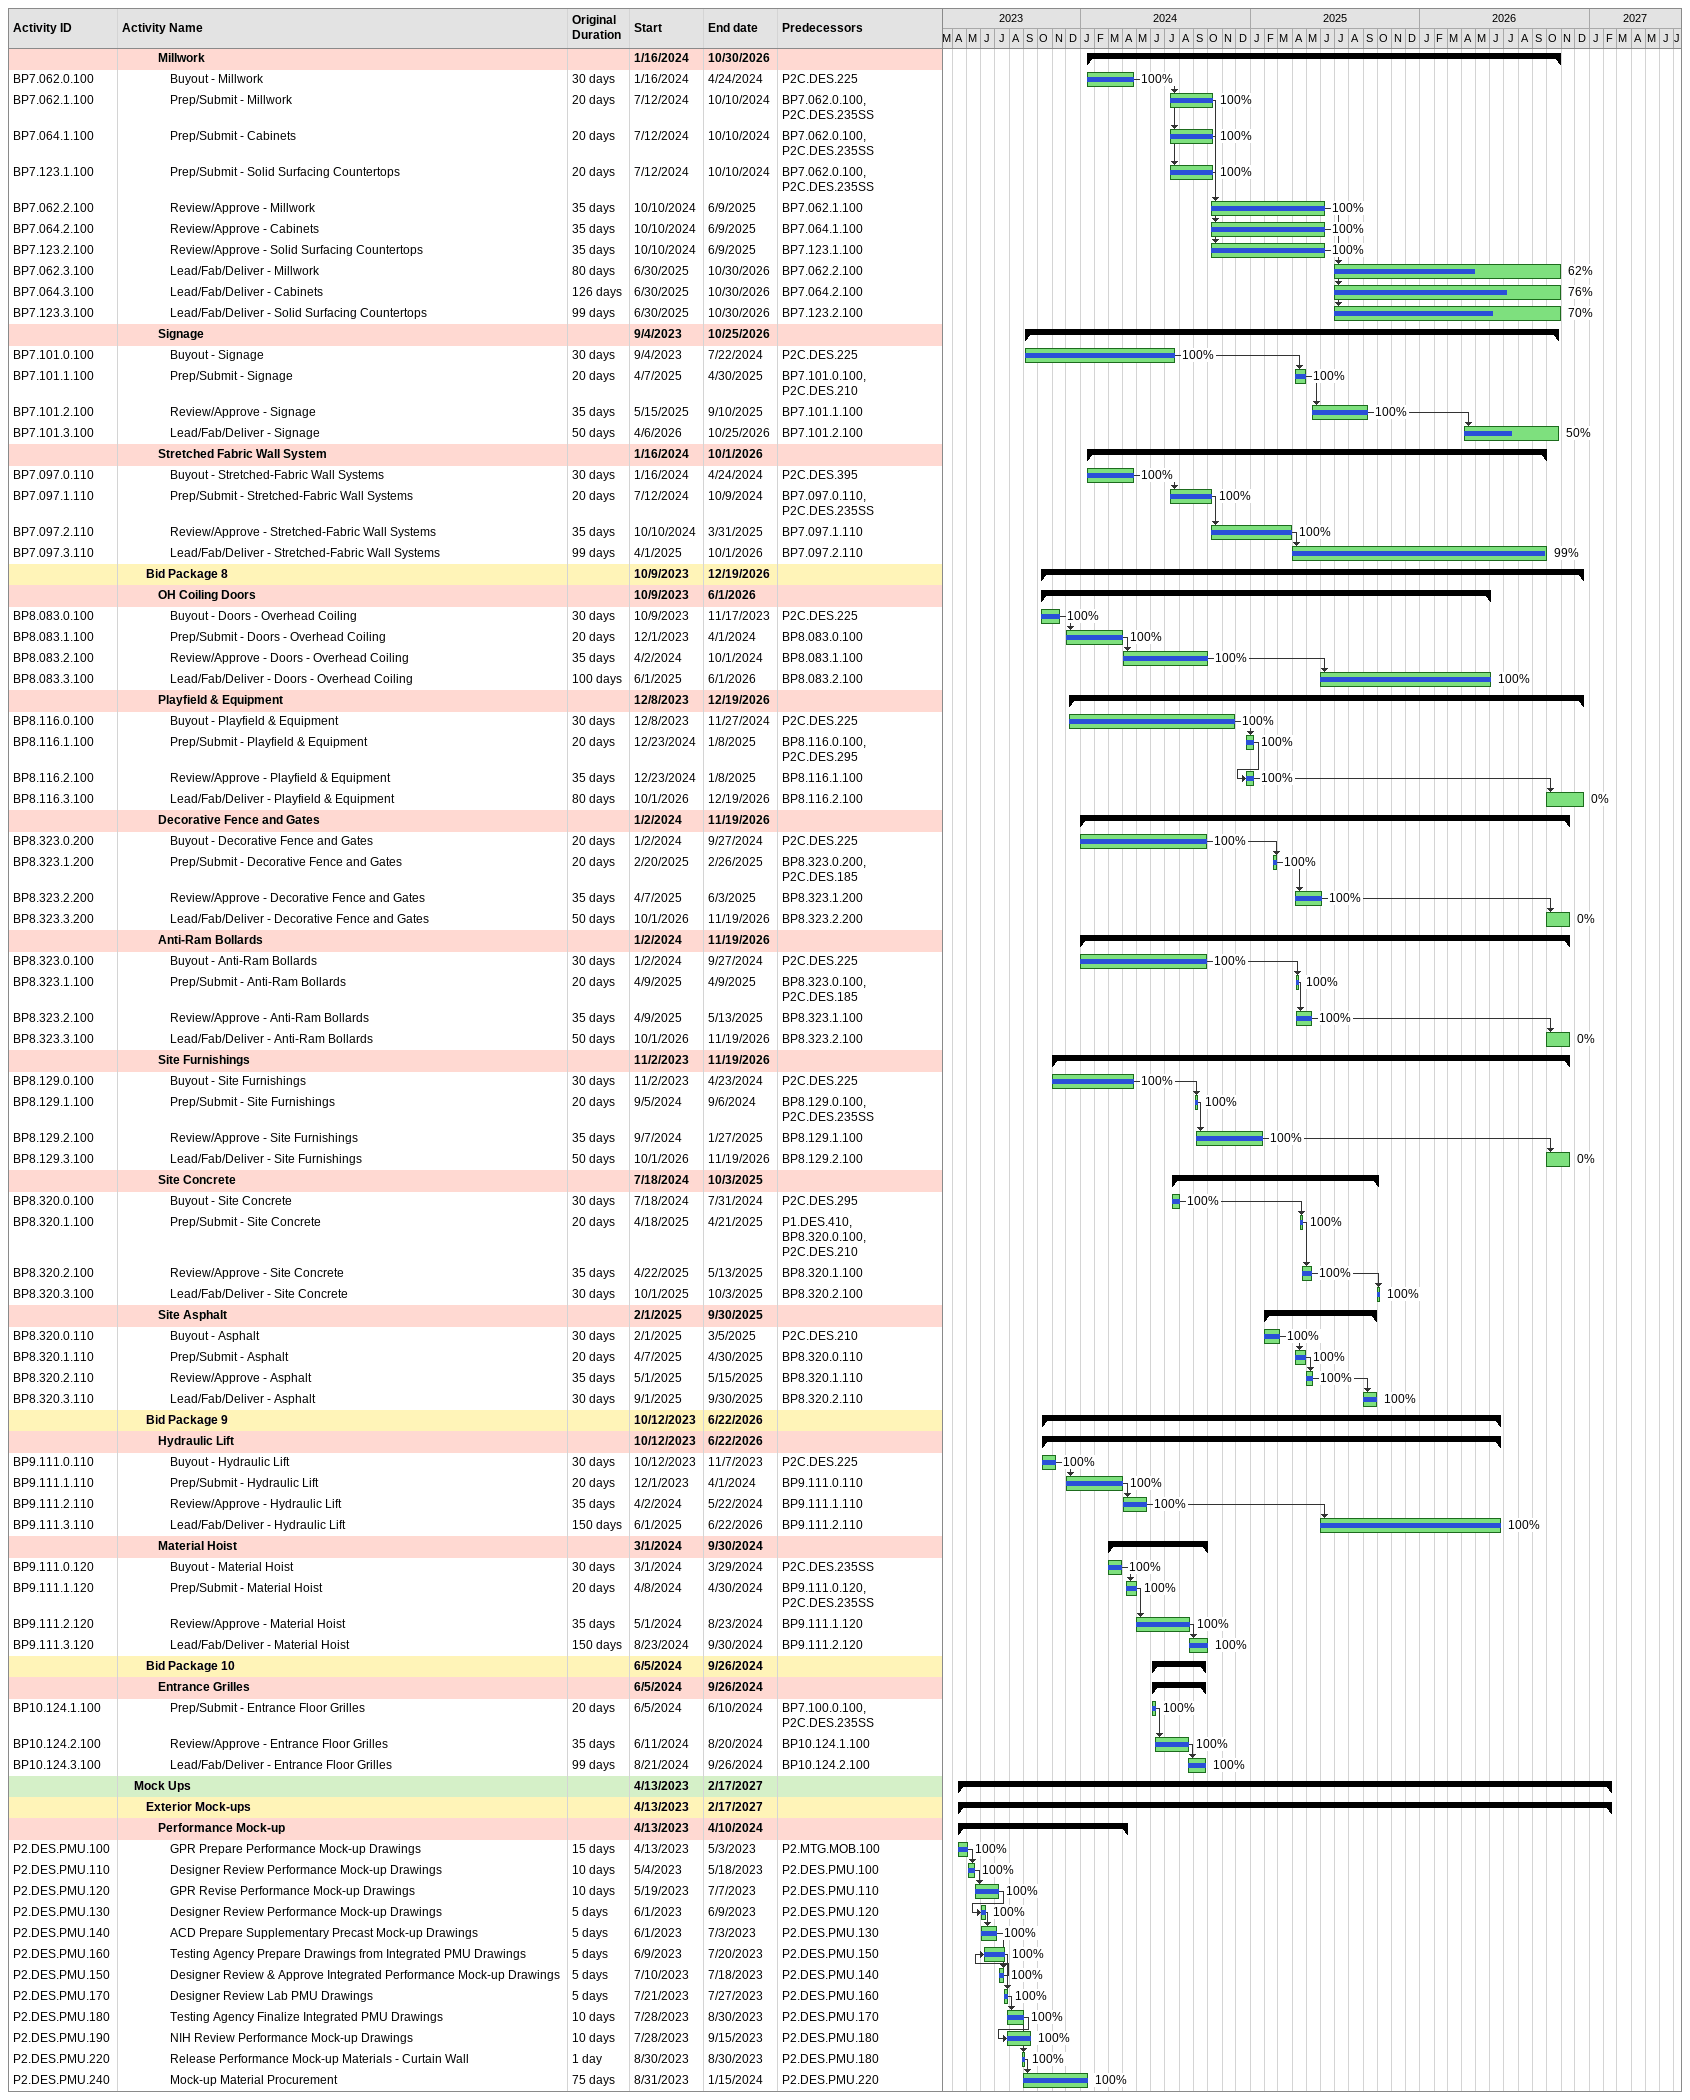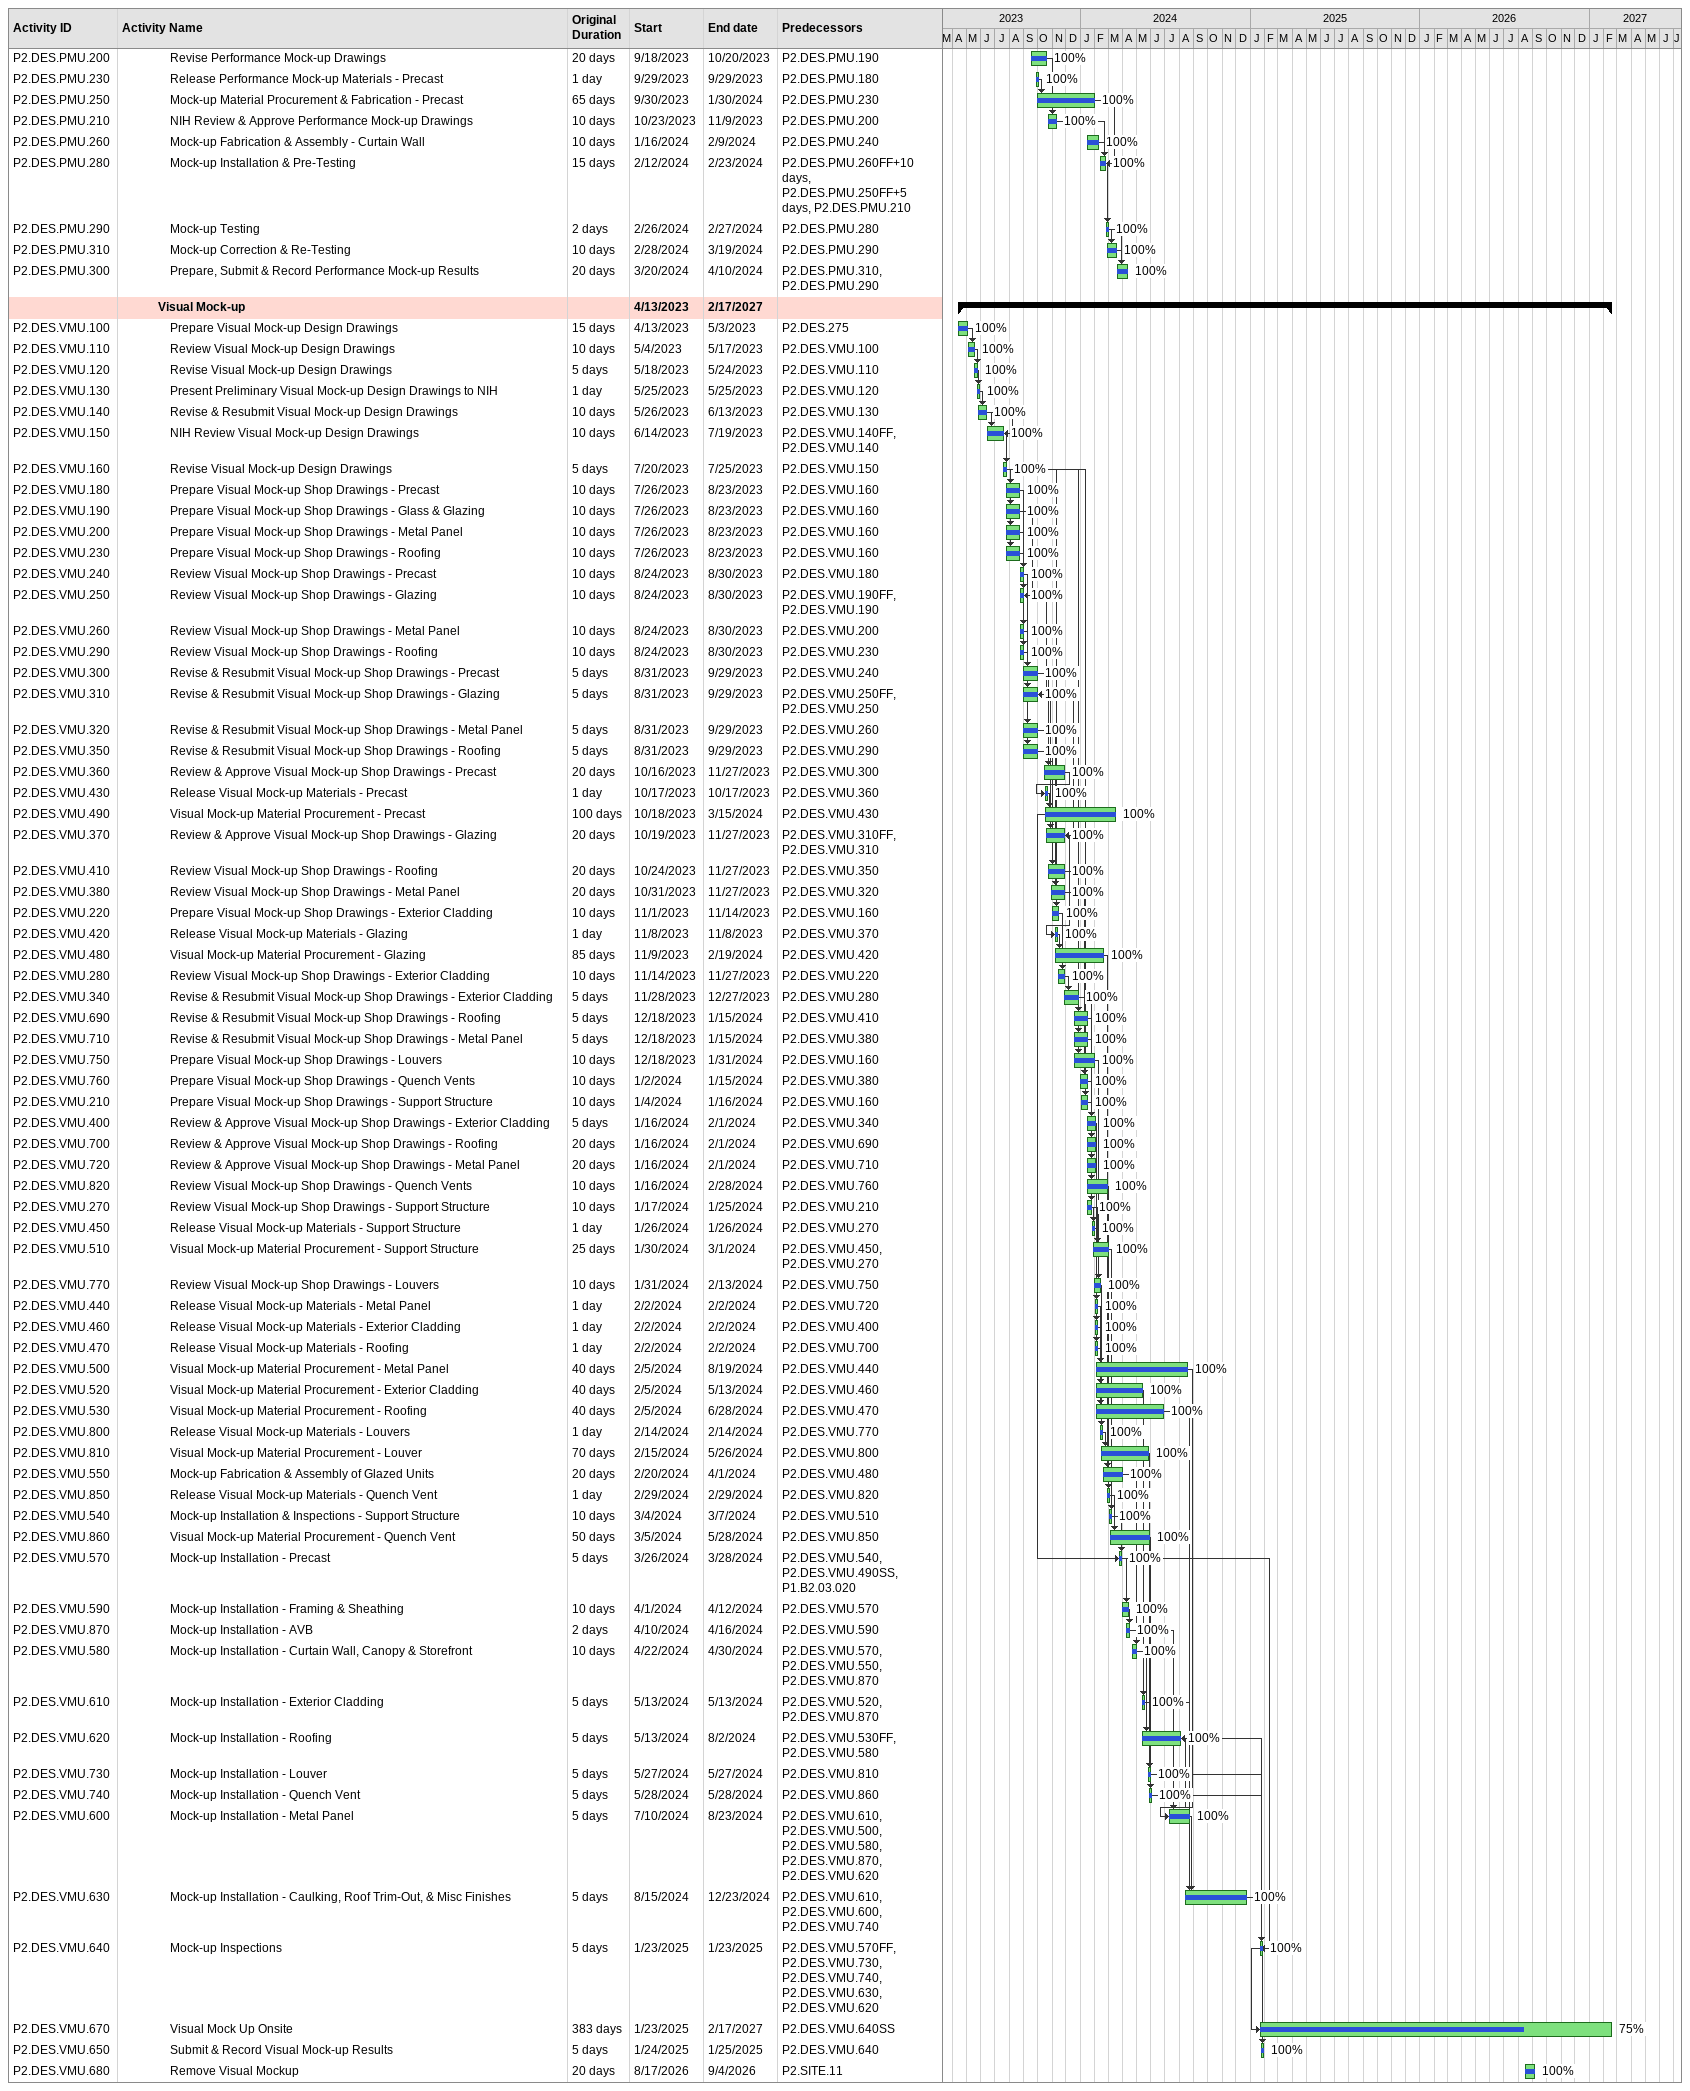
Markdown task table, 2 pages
| ID | Level | Task | Original duration | Start | Finish | Predecessors | % complete |
|---|---|---|---|---|---|---|---|
|  | 4 | **Millwork** |  | 2024-01-16 | 2026-10-30 |  |  |
| BP7.062.0.100 | 5 | Buyout - Millwork | 30d | 2024-01-16 | 2024-04-24 | P2C.DES.225 | 100 |
| BP7.062.1.100 | 5 | Prep/Submit - Millwork | 20d | 2024-07-12 | 2024-10-10 | BP7.062.0.100, P2C.DES.235SS | 100 |
| BP7.064.1.100 | 5 | Prep/Submit - Cabinets | 20d | 2024-07-12 | 2024-10-10 | BP7.062.0.100, P2C.DES.235SS | 100 |
| BP7.123.1.100 | 5 | Prep/Submit - Solid Surfacing Countertops | 20d | 2024-07-12 | 2024-10-10 | BP7.062.0.100, P2C.DES.235SS | 100 |
| BP7.062.2.100 | 5 | Review/Approve - Millwork | 35d | 2024-10-10 | 2025-06-09 | BP7.062.1.100 | 100 |
| BP7.064.2.100 | 5 | Review/Approve - Cabinets | 35d | 2024-10-10 | 2025-06-09 | BP7.064.1.100 | 100 |
| BP7.123.2.100 | 5 | Review/Approve - Solid Surfacing Countertops | 35d | 2024-10-10 | 2025-06-09 | BP7.123.1.100 | 100 |
| BP7.062.3.100 | 5 | Lead/Fab/Deliver - Millwork | 80d | 2025-06-30 | 2026-10-30 | BP7.062.2.100 | 62 |
| BP7.064.3.100 | 5 | Lead/Fab/Deliver - Cabinets | 126d | 2025-06-30 | 2026-10-30 | BP7.064.2.100 | 76 |
| BP7.123.3.100 | 5 | Lead/Fab/Deliver - Solid Surfacing Countertops | 99d | 2025-06-30 | 2026-10-30 | BP7.123.2.100 | 70 |
|  | 4 | **Signage** |  | 2023-09-04 | 2026-10-25 |  |  |
| BP7.101.0.100 | 5 | Buyout - Signage | 30d | 2023-09-04 | 2024-07-22 | P2C.DES.225 | 100 |
| BP7.101.1.100 | 5 | Prep/Submit - Signage | 20d | 2025-04-07 | 2025-04-30 | BP7.101.0.100, P2C.DES.210 | 100 |
| BP7.101.2.100 | 5 | Review/Approve - Signage | 35d | 2025-05-15 | 2025-09-10 | BP7.101.1.100 | 100 |
| BP7.101.3.100 | 5 | Lead/Fab/Deliver - Signage | 50d | 2026-04-06 | 2026-10-25 | BP7.101.2.100 | 50 |
|  | 4 | **Stretched Fabric Wall System** |  | 2024-01-16 | 2026-10-01 |  |  |
| BP7.097.0.110 | 5 | Buyout - Stretched-Fabric Wall Systems | 30d | 2024-01-16 | 2024-04-24 | P2C.DES.395 | 100 |
| BP7.097.1.110 | 5 | Prep/Submit - Stretched-Fabric Wall Systems | 20d | 2024-07-12 | 2024-10-09 | BP7.097.0.110, P2C.DES.235SS | 100 |
| BP7.097.2.110 | 5 | Review/Approve - Stretched-Fabric Wall Systems | 35d | 2024-10-10 | 2025-03-31 | BP7.097.1.110 | 100 |
| BP7.097.3.110 | 5 | Lead/Fab/Deliver - Stretched-Fabric Wall Systems | 99d | 2025-04-01 | 2026-10-01 | BP7.097.2.110 | 99 |
|  | 3 | **Bid Package 8** |  | 2023-10-09 | 2026-12-19 |  |  |
|  | 4 | **OH Coiling Doors** |  | 2023-10-09 | 2026-06-01 |  |  |
| BP8.083.0.100 | 5 | Buyout - Doors - Overhead Coiling | 30d | 2023-10-09 | 2023-11-17 | P2C.DES.225 | 100 |
| BP8.083.1.100 | 5 | Prep/Submit - Doors - Overhead Coiling | 20d | 2023-12-01 | 2024-04-01 | BP8.083.0.100 | 100 |
| BP8.083.2.100 | 5 | Review/Approve - Doors - Overhead Coiling | 35d | 2024-04-02 | 2024-10-01 | BP8.083.1.100 | 100 |
| BP8.083.3.100 | 5 | Lead/Fab/Deliver - Doors - Overhead Coiling | 100d | 2025-06-01 | 2026-06-01 | BP8.083.2.100 | 100 |
|  | 4 | **Playfield & Equipment** |  | 2023-12-08 | 2026-12-19 |  |  |
| BP8.116.0.100 | 5 | Buyout - Playfield & Equipment | 30d | 2023-12-08 | 2024-11-27 | P2C.DES.225 | 100 |
| BP8.116.1.100 | 5 | Prep/Submit - Playfield & Equipment | 20d | 2024-12-23 | 2025-01-08 | BP8.116.0.100, P2C.DES.295 | 100 |
| BP8.116.2.100 | 5 | Review/Approve - Playfield & Equipment | 35d | 2024-12-23 | 2025-01-08 | BP8.116.1.100 | 100 |
| BP8.116.3.100 | 5 | Lead/Fab/Deliver - Playfield & Equipment | 80d | 2026-10-01 | 2026-12-19 | BP8.116.2.100 | 0 |
|  | 4 | **Decorative Fence and Gates** |  | 2024-01-02 | 2026-11-19 |  |  |
| BP8.323.0.200 | 5 | Buyout - Decorative Fence and Gates | 20d | 2024-01-02 | 2024-09-27 | P2C.DES.225 | 100 |
| BP8.323.1.200 | 5 | Prep/Submit - Decorative Fence and Gates | 20d | 2025-02-20 | 2025-02-26 | BP8.323.0.200, P2C.DES.185 | 100 |
| BP8.323.2.200 | 5 | Review/Approve - Decorative Fence and Gates | 35d | 2025-04-07 | 2025-06-03 | BP8.323.1.200 | 100 |
| BP8.323.3.200 | 5 | Lead/Fab/Deliver - Decorative Fence and Gates | 50d | 2026-10-01 | 2026-11-19 | BP8.323.2.200 | 0 |
|  | 4 | **Anti-Ram Bollards** |  | 2024-01-02 | 2026-11-19 |  |  |
| BP8.323.0.100 | 5 | Buyout - Anti-Ram Bollards | 30d | 2024-01-02 | 2024-09-27 | P2C.DES.225 | 100 |
| BP8.323.1.100 | 5 | Prep/Submit - Anti-Ram Bollards | 20d | 2025-04-09 | 2025-04-09 | BP8.323.0.100, P2C.DES.185 | 100 |
| BP8.323.2.100 | 5 | Review/Approve - Anti-Ram Bollards | 35d | 2025-04-09 | 2025-05-13 | BP8.323.1.100 | 100 |
| BP8.323.3.100 | 5 | Lead/Fab/Deliver - Anti-Ram Bollards | 50d | 2026-10-01 | 2026-11-19 | BP8.323.2.100 | 0 |
|  | 4 | **Site Furnishings** |  | 2023-11-02 | 2026-11-19 |  |  |
| BP8.129.0.100 | 5 | Buyout - Site Furnishings | 30d | 2023-11-02 | 2024-04-23 | P2C.DES.225 | 100 |
| BP8.129.1.100 | 5 | Prep/Submit - Site Furnishings | 20d | 2024-09-05 | 2024-09-06 | BP8.129.0.100, P2C.DES.235SS | 100 |
| BP8.129.2.100 | 5 | Review/Approve - Site Furnishings | 35d | 2024-09-07 | 2025-01-27 | BP8.129.1.100 | 100 |
| BP8.129.3.100 | 5 | Lead/Fab/Deliver - Site Furnishings | 50d | 2026-10-01 | 2026-11-19 | BP8.129.2.100 | 0 |
|  | 4 | **Site Concrete** |  | 2024-07-18 | 2025-10-03 |  |  |
| BP8.320.0.100 | 5 | Buyout - Site Concrete | 30d | 2024-07-18 | 2024-07-31 | P2C.DES.295 | 100 |
| BP8.320.1.100 | 5 | Prep/Submit - Site Concrete | 20d | 2025-04-18 | 2025-04-21 | P1.DES.410, BP8.320.0.100, P2C.DES.210 | 100 |
| BP8.320.2.100 | 5 | Review/Approve - Site Concrete | 35d | 2025-04-22 | 2025-05-13 | BP8.320.1.100 | 100 |
| BP8.320.3.100 | 5 | Lead/Fab/Deliver - Site Concrete | 30d | 2025-10-01 | 2025-10-03 | BP8.320.2.100 | 100 |
|  | 4 | **Site Asphalt** |  | 2025-02-01 | 2025-09-30 |  |  |
| BP8.320.0.110 | 5 | Buyout - Asphalt | 30d | 2025-02-01 | 2025-03-05 | P2C.DES.210 | 100 |
| BP8.320.1.110 | 5 | Prep/Submit - Asphalt | 20d | 2025-04-07 | 2025-04-30 | BP8.320.0.110 | 100 |
| BP8.320.2.110 | 5 | Review/Approve - Asphalt | 35d | 2025-05-01 | 2025-05-15 | BP8.320.1.110 | 100 |
| BP8.320.3.110 | 5 | Lead/Fab/Deliver - Asphalt | 30d | 2025-09-01 | 2025-09-30 | BP8.320.2.110 | 100 |
|  | 3 | **Bid Package 9** |  | 2023-10-12 | 2026-06-22 |  |  |
|  | 4 | **Hydraulic Lift** |  | 2023-10-12 | 2026-06-22 |  |  |
| BP9.111.0.110 | 5 | Buyout - Hydraulic Lift | 30d | 2023-10-12 | 2023-11-07 | P2C.DES.225 | 100 |
| BP9.111.1.110 | 5 | Prep/Submit - Hydraulic Lift | 20d | 2023-12-01 | 2024-04-01 | BP9.111.0.110 | 100 |
| BP9.111.2.110 | 5 | Review/Approve - Hydraulic Lift | 35d | 2024-04-02 | 2024-05-22 | BP9.111.1.110 | 100 |
| BP9.111.3.110 | 5 | Lead/Fab/Deliver - Hydraulic Lift | 150d | 2025-06-01 | 2026-06-22 | BP9.111.2.110 | 100 |
|  | 4 | **Material Hoist** |  | 2024-03-01 | 2024-09-30 |  |  |
| BP9.111.0.120 | 5 | Buyout - Material Hoist | 30d | 2024-03-01 | 2024-03-29 | P2C.DES.235SS | 100 |
| BP9.111.1.120 | 5 | Prep/Submit - Material Hoist | 20d | 2024-04-08 | 2024-04-30 | BP9.111.0.120, P2C.DES.235SS | 100 |
| BP9.111.2.120 | 5 | Review/Approve - Material Hoist | 35d | 2024-05-01 | 2024-08-23 | BP9.111.1.120 | 100 |
| BP9.111.3.120 | 5 | Lead/Fab/Deliver - Material Hoist | 150d | 2024-08-23 | 2024-09-30 | BP9.111.2.120 | 100 |
|  | 3 | **Bid Package 10** |  | 2024-06-05 | 2024-09-26 |  |  |
|  | 4 | **Entrance Grilles** |  | 2024-06-05 | 2024-09-26 |  |  |
| BP10.124.1.100 | 5 | Prep/Submit - Entrance Floor Grilles | 20d | 2024-06-05 | 2024-06-10 | BP7.100.0.100, P2C.DES.235SS | 100 |
| BP10.124.2.100 | 5 | Review/Approve - Entrance Floor Grilles | 35d | 2024-06-11 | 2024-08-20 | BP10.124.1.100 | 100 |
| BP10.124.3.100 | 5 | Lead/Fab/Deliver - Entrance Floor Grilles | 99d | 2024-08-21 | 2024-09-26 | BP10.124.2.100 | 100 |
|  | 2 | **Mock Ups** |  | 2023-04-13 | 2027-02-17 |  |  |
|  | 3 | **Exterior Mock-ups** |  | 2023-04-13 | 2027-02-17 |  |  |
|  | 4 | **Performance Mock-up** |  | 2023-04-13 | 2024-04-10 |  |  |
| P2.DES.PMU.100 | 5 | GPR Prepare Performance Mock-up Drawings | 15d | 2023-04-13 | 2023-05-03 | P2.MTG.MOB.100 | 100 |
| P2.DES.PMU.110 | 5 | Designer Review Performance Mock-up Drawings | 10d | 2023-05-04 | 2023-05-18 | P2.DES.PMU.100 | 100 |
| P2.DES.PMU.120 | 5 | GPR Revise Performance Mock-up Drawings | 10d | 2023-05-19 | 2023-07-07 | P2.DES.PMU.110 | 100 |
| P2.DES.PMU.130 | 5 | Designer Review Performance Mock-up Drawings | 5d | 2023-06-01 | 2023-06-09 | P2.DES.PMU.120 | 100 |
| P2.DES.PMU.140 | 5 | ACD Prepare Supplementary Precast Mock-up Drawings | 5d | 2023-06-01 | 2023-07-03 | P2.DES.PMU.130 | 100 |
| P2.DES.PMU.160 | 5 | Testing Agency Prepare Drawings from Integrated PMU Drawings | 5d | 2023-06-09 | 2023-07-20 | P2.DES.PMU.150 | 100 |
| P2.DES.PMU.150 | 5 | Designer Review & Approve Integrated Performance Mock-up Drawings | 5d | 2023-07-10 | 2023-07-18 | P2.DES.PMU.140 | 100 |
| P2.DES.PMU.170 | 5 | Designer Review Lab PMU Drawings | 5d | 2023-07-21 | 2023-07-27 | P2.DES.PMU.160 | 100 |
| P2.DES.PMU.180 | 5 | Testing Agency Finalize Integrated PMU Drawings | 10d | 2023-07-28 | 2023-08-30 | P2.DES.PMU.170 | 100 |
| P2.DES.PMU.190 | 5 | NIH Review Performance Mock-up Drawings | 10d | 2023-07-28 | 2023-09-15 | P2.DES.PMU.180 | 100 |
| P2.DES.PMU.220 | 5 | Release Performance Mock-up Materials - Curtain Wall | 1d | 2023-08-30 | 2023-08-30 | P2.DES.PMU.180 | 100 |
| P2.DES.PMU.240 | 5 | Mock-up Material Procurement | 75d | 2023-08-31 | 2024-01-15 | P2.DES.PMU.220 | 100 |
| P2.DES.PMU.200 | 5 | Revise Performance Mock-up Drawings | 20d | 2023-09-18 | 2023-10-20 | P2.DES.PMU.190 | 100 |
| P2.DES.PMU.230 | 5 | Release Performance Mock-up Materials - Precast | 1d | 2023-09-29 | 2023-09-29 | P2.DES.PMU.180 | 100 |
| P2.DES.PMU.250 | 5 | Mock-up Material Procurement & Fabrication - Precast | 65d | 2023-09-30 | 2024-01-30 | P2.DES.PMU.230 | 100 |
| P2.DES.PMU.210 | 5 | NIH Review & Approve Performance Mock-up Drawings | 10d | 2023-10-23 | 2023-11-09 | P2.DES.PMU.200 | 100 |
| P2.DES.PMU.260 | 5 | Mock-up Fabrication & Assembly - Curtain Wall | 10d | 2024-01-16 | 2024-02-09 | P2.DES.PMU.240 | 100 |
| P2.DES.PMU.280 | 5 | Mock-up Installation & Pre-Testing | 15d | 2024-02-12 | 2024-02-23 | P2.DES.PMU.260FF+10d, P2.DES.PMU.250FF+5d, P2.DES.PMU.210 | 100 |
| P2.DES.PMU.290 | 5 | Mock-up Testing | 2d | 2024-02-26 | 2024-02-27 | P2.DES.PMU.280 | 100 |
| P2.DES.PMU.310 | 5 | Mock-up Correction & Re-Testing | 10d | 2024-02-28 | 2024-03-19 | P2.DES.PMU.290 | 100 |
| P2.DES.PMU.300 | 5 | Prepare, Submit & Record Performance Mock-up Results | 20d | 2024-03-20 | 2024-04-10 | P2.DES.PMU.310, P2.DES.PMU.290 | 100 |
|  | 4 | **Visual Mock-up** |  | 2023-04-13 | 2027-02-17 |  |  |
| P2.DES.VMU.100 | 5 | Prepare Visual Mock-up Design Drawings | 15d | 2023-04-13 | 2023-05-03 | P2.DES.275 | 100 |
| P2.DES.VMU.110 | 5 | Review Visual Mock-up Design Drawings | 10d | 2023-05-04 | 2023-05-17 | P2.DES.VMU.100 | 100 |
| P2.DES.VMU.120 | 5 | Revise Visual Mock-up Design Drawings | 5d | 2023-05-18 | 2023-05-24 | P2.DES.VMU.110 | 100 |
| P2.DES.VMU.130 | 5 | Present Preliminary Visual Mock-up Design Drawings to NIH | 1d | 2023-05-25 | 2023-05-25 | P2.DES.VMU.120 | 100 |
| P2.DES.VMU.140 | 5 | Revise & Resubmit Visual Mock-up Design Drawings | 10d | 2023-05-26 | 2023-06-13 | P2.DES.VMU.130 | 100 |
| P2.DES.VMU.150 | 5 | NIH Review Visual Mock-up Design Drawings | 10d | 2023-06-14 | 2023-07-19 | P2.DES.VMU.140FF, P2.DES.VMU.140 | 100 |
| P2.DES.VMU.160 | 5 | Revise Visual Mock-up Design Drawings | 5d | 2023-07-20 | 2023-07-25 | P2.DES.VMU.150 | 100 |
| P2.DES.VMU.180 | 5 | Prepare Visual Mock-up Shop Drawings - Precast | 10d | 2023-07-26 | 2023-08-23 | P2.DES.VMU.160 | 100 |
| P2.DES.VMU.190 | 5 | Prepare Visual Mock-up Shop Drawings - Glass & Glazing | 10d | 2023-07-26 | 2023-08-23 | P2.DES.VMU.160 | 100 |
| P2.DES.VMU.200 | 5 | Prepare Visual Mock-up Shop Drawings - Metal Panel | 10d | 2023-07-26 | 2023-08-23 | P2.DES.VMU.160 | 100 |
| P2.DES.VMU.230 | 5 | Prepare Visual Mock-up Shop Drawings - Roofing | 10d | 2023-07-26 | 2023-08-23 | P2.DES.VMU.160 | 100 |
| P2.DES.VMU.240 | 5 | Review Visual Mock-up Shop Drawings - Precast | 10d | 2023-08-24 | 2023-08-30 | P2.DES.VMU.180 | 100 |
| P2.DES.VMU.250 | 5 | Review Visual Mock-up Shop Drawings - Glazing | 10d | 2023-08-24 | 2023-08-30 | P2.DES.VMU.190FF, P2.DES.VMU.190 | 100 |
| P2.DES.VMU.260 | 5 | Review Visual Mock-up Shop Drawings - Metal Panel | 10d | 2023-08-24 | 2023-08-30 | P2.DES.VMU.200 | 100 |
| P2.DES.VMU.290 | 5 | Review Visual Mock-up Shop Drawings - Roofing | 10d | 2023-08-24 | 2023-08-30 | P2.DES.VMU.230 | 100 |
| P2.DES.VMU.300 | 5 | Revise & Resubmit Visual Mock-up Shop Drawings - Precast | 5d | 2023-08-31 | 2023-09-29 | P2.DES.VMU.240 | 100 |
| P2.DES.VMU.310 | 5 | Revise & Resubmit Visual Mock-up Shop Drawings - Glazing | 5d | 2023-08-31 | 2023-09-29 | P2.DES.VMU.250FF, P2.DES.VMU.250 | 100 |
| P2.DES.VMU.320 | 5 | Revise & Resubmit Visual Mock-up Shop Drawings - Metal Panel | 5d | 2023-08-31 | 2023-09-29 | P2.DES.VMU.260 | 100 |
| P2.DES.VMU.350 | 5 | Revise & Resubmit Visual Mock-up Shop Drawings - Roofing | 5d | 2023-08-31 | 2023-09-29 | P2.DES.VMU.290 | 100 |
| P2.DES.VMU.360 | 5 | Review & Approve Visual Mock-up Shop Drawings - Precast | 20d | 2023-10-16 | 2023-11-27 | P2.DES.VMU.300 | 100 |
| P2.DES.VMU.430 | 5 | Release Visual Mock-up Materials - Precast | 1d | 2023-10-17 | 2023-10-17 | P2.DES.VMU.360 | 100 |
| P2.DES.VMU.490 | 5 | Visual Mock-up Material Procurement - Precast | 100d | 2023-10-18 | 2024-03-15 | P2.DES.VMU.430 | 100 |
| P2.DES.VMU.370 | 5 | Review & Approve Visual Mock-up Shop Drawings - Glazing | 20d | 2023-10-19 | 2023-11-27 | P2.DES.VMU.310FF, P2.DES.VMU.310 | 100 |
| P2.DES.VMU.410 | 5 | Review Visual Mock-up Shop Drawings - Roofing | 20d | 2023-10-24 | 2023-11-27 | P2.DES.VMU.350 | 100 |
| P2.DES.VMU.380 | 5 | Review Visual Mock-up Shop Drawings - Metal Panel | 20d | 2023-10-31 | 2023-11-27 | P2.DES.VMU.320 | 100 |
| P2.DES.VMU.220 | 5 | Prepare Visual Mock-up Shop Drawings - Exterior Cladding | 10d | 2023-11-01 | 2023-11-14 | P2.DES.VMU.160 | 100 |
| P2.DES.VMU.420 | 5 | Release Visual Mock-up Materials - Glazing | 1d | 2023-11-08 | 2023-11-08 | P2.DES.VMU.370 | 100 |
| P2.DES.VMU.480 | 5 | Visual Mock-up Material Procurement - Glazing | 85d | 2023-11-09 | 2024-02-19 | P2.DES.VMU.420 | 100 |
| P2.DES.VMU.280 | 5 | Review Visual Mock-up Shop Drawings - Exterior Cladding | 10d | 2023-11-14 | 2023-11-27 | P2.DES.VMU.220 | 100 |
| P2.DES.VMU.340 | 5 | Revise & Resubmit Visual Mock-up Shop Drawings - Exterior Cladding | 5d | 2023-11-28 | 2023-12-27 | P2.DES.VMU.280 | 100 |
| P2.DES.VMU.690 | 5 | Revise & Resubmit Visual Mock-up Shop Drawings - Roofing | 5d | 2023-12-18 | 2024-01-15 | P2.DES.VMU.410 | 100 |
| P2.DES.VMU.710 | 5 | Revise & Resubmit Visual Mock-up Shop Drawings - Metal Panel | 5d | 2023-12-18 | 2024-01-15 | P2.DES.VMU.380 | 100 |
| P2.DES.VMU.750 | 5 | Prepare Visual Mock-up Shop Drawings - Louvers | 10d | 2023-12-18 | 2024-01-31 | P2.DES.VMU.160 | 100 |
| P2.DES.VMU.760 | 5 | Prepare Visual Mock-up Shop Drawings - Quench Vents | 10d | 2024-01-02 | 2024-01-15 | P2.DES.VMU.380 | 100 |
| P2.DES.VMU.210 | 5 | Prepare Visual Mock-up Shop Drawings - Support Structure | 10d | 2024-01-04 | 2024-01-16 | P2.DES.VMU.160 | 100 |
| P2.DES.VMU.400 | 5 | Review & Approve Visual Mock-up Shop Drawings - Exterior Cladding | 5d | 2024-01-16 | 2024-02-01 | P2.DES.VMU.340 | 100 |
| P2.DES.VMU.700 | 5 | Review & Approve Visual Mock-up Shop Drawings - Roofing | 20d | 2024-01-16 | 2024-02-01 | P2.DES.VMU.690 | 100 |
| P2.DES.VMU.720 | 5 | Review & Approve Visual Mock-up Shop Drawings - Metal Panel | 20d | 2024-01-16 | 2024-02-01 | P2.DES.VMU.710 | 100 |
| P2.DES.VMU.820 | 5 | Review Visual Mock-up Shop Drawings - Quench Vents | 10d | 2024-01-16 | 2024-02-28 | P2.DES.VMU.760 | 100 |
| P2.DES.VMU.270 | 5 | Review Visual Mock-up Shop Drawings - Support Structure | 10d | 2024-01-17 | 2024-01-25 | P2.DES.VMU.210 | 100 |
| P2.DES.VMU.450 | 5 | Release Visual Mock-up Materials - Support Structure | 1d | 2024-01-26 | 2024-01-26 | P2.DES.VMU.270 | 100 |
| P2.DES.VMU.510 | 5 | Visual Mock-up Material Procurement - Support Structure | 25d | 2024-01-30 | 2024-03-01 | P2.DES.VMU.450, P2.DES.VMU.270 | 100 |
| P2.DES.VMU.770 | 5 | Review Visual Mock-up Shop Drawings - Louvers | 10d | 2024-01-31 | 2024-02-13 | P2.DES.VMU.750 | 100 |
| P2.DES.VMU.440 | 5 | Release Visual Mock-up Materials - Metal Panel | 1d | 2024-02-02 | 2024-02-02 | P2.DES.VMU.720 | 100 |
| P2.DES.VMU.460 | 5 | Release Visual Mock-up Materials - Exterior Cladding | 1d | 2024-02-02 | 2024-02-02 | P2.DES.VMU.400 | 100 |
| P2.DES.VMU.470 | 5 | Release Visual Mock-up Materials - Roofing | 1d | 2024-02-02 | 2024-02-02 | P2.DES.VMU.700 | 100 |
| P2.DES.VMU.500 | 5 | Visual Mock-up Material Procurement - Metal Panel | 40d | 2024-02-05 | 2024-08-19 | P2.DES.VMU.440 | 100 |
| P2.DES.VMU.520 | 5 | Visual Mock-up Material Procurement - Exterior Cladding | 40d | 2024-02-05 | 2024-05-13 | P2.DES.VMU.460 | 100 |
| P2.DES.VMU.530 | 5 | Visual Mock-up Material Procurement - Roofing | 40d | 2024-02-05 | 2024-06-28 | P2.DES.VMU.470 | 100 |
| P2.DES.VMU.800 | 5 | Release Visual Mock-up Materials - Louvers | 1d | 2024-02-14 | 2024-02-14 | P2.DES.VMU.770 | 100 |
| P2.DES.VMU.810 | 5 | Visual Mock-up Material Procurement - Louver | 70d | 2024-02-15 | 2024-05-26 | P2.DES.VMU.800 | 100 |
| P2.DES.VMU.550 | 5 | Mock-up Fabrication & Assembly of Glazed Units | 20d | 2024-02-20 | 2024-04-01 | P2.DES.VMU.480 | 100 |
| P2.DES.VMU.850 | 5 | Release Visual Mock-up Materials - Quench Vent | 1d | 2024-02-29 | 2024-02-29 | P2.DES.VMU.820 | 100 |
| P2.DES.VMU.540 | 5 | Mock-up Installation & Inspections - Support Structure | 10d | 2024-03-04 | 2024-03-07 | P2.DES.VMU.510 | 100 |
| P2.DES.VMU.860 | 5 | Visual Mock-up Material Procurement - Quench Vent | 50d | 2024-03-05 | 2024-05-28 | P2.DES.VMU.850 | 100 |
| P2.DES.VMU.570 | 5 | Mock-up Installation - Precast | 5d | 2024-03-26 | 2024-03-28 | P2.DES.VMU.540, P2.DES.VMU.490SS, P1.B2.03.020 | 100 |
| P2.DES.VMU.590 | 5 | Mock-up Installation - Framing & Sheathing | 10d | 2024-04-01 | 2024-04-12 | P2.DES.VMU.570 | 100 |
| P2.DES.VMU.870 | 5 | Mock-up Installation - AVB | 2d | 2024-04-10 | 2024-04-16 | P2.DES.VMU.590 | 100 |
| P2.DES.VMU.580 | 5 | Mock-up Installation - Curtain Wall, Canopy & Storefront | 10d | 2024-04-22 | 2024-04-30 | P2.DES.VMU.570, P2.DES.VMU.550, P2.DES.VMU.870 | 100 |
| P2.DES.VMU.610 | 5 | Mock-up Installation - Exterior Cladding | 5d | 2024-05-13 | 2024-05-13 | P2.DES.VMU.520, P2.DES.VMU.870 | 100 |
| P2.DES.VMU.620 | 5 | Mock-up Installation - Roofing | 5d | 2024-05-13 | 2024-08-02 | P2.DES.VMU.530FF, P2.DES.VMU.580 | 100 |
| P2.DES.VMU.730 | 5 | Mock-up Installation - Louver | 5d | 2024-05-27 | 2024-05-27 | P2.DES.VMU.810 | 100 |
| P2.DES.VMU.740 | 5 | Mock-up Installation - Quench Vent | 5d | 2024-05-28 | 2024-05-28 | P2.DES.VMU.860 | 100 |
| P2.DES.VMU.600 | 5 | Mock-up Installation - Metal Panel | 5d | 2024-07-10 | 2024-08-23 | P2.DES.VMU.610, P2.DES.VMU.500, P2.DES.VMU.580, P2.DES.VMU.870, P2.DES.VMU.620 | 100 |
| P2.DES.VMU.630 | 5 | Mock-up Installation - Caulking, Roof Trim-Out, & Misc Finishes | 5d | 2024-08-15 | 2024-12-23 | P2.DES.VMU.610, P2.DES.VMU.600, P2.DES.VMU.740 | 100 |
| P2.DES.VMU.640 | 5 | Mock-up Inspections | 5d | 2025-01-23 | 2025-01-23 | P2.DES.VMU.570FF, P2.DES.VMU.730, P2.DES.VMU.740, P2.DES.VMU.630, P2.DES.VMU.620 | 100 |
| P2.DES.VMU.670 | 5 | Visual Mock Up Onsite | 383d | 2025-01-23 | 2027-02-17 | P2.DES.VMU.640SS | 75 |
| P2.DES.VMU.650 | 5 | Submit & Record Visual Mock-up Results | 5d | 2025-01-24 | 2025-01-25 | P2.DES.VMU.640 | 100 |
| P2.DES.VMU.680 | 5 | Remove Visual Mockup | 20d | 2026-08-17 | 2026-09-04 | P2.SITE.11 | 100 |
